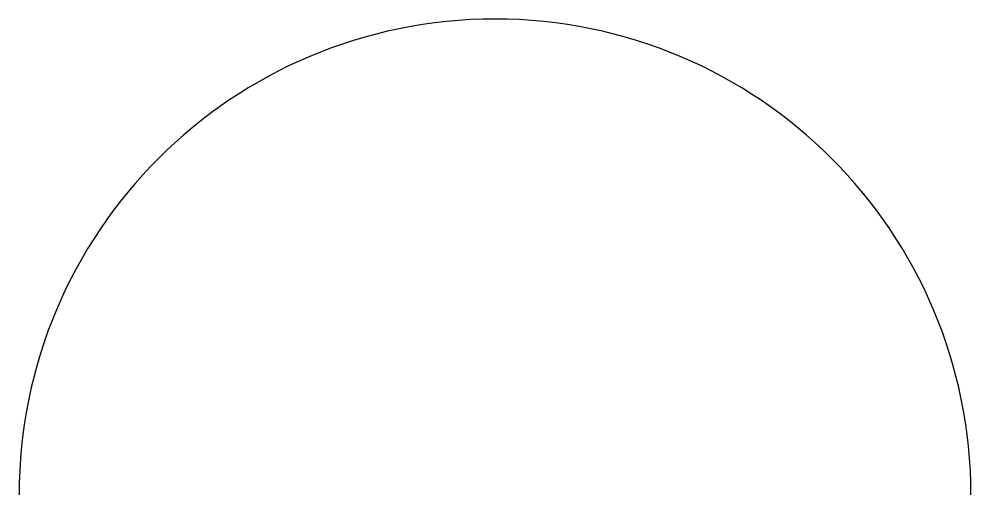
# Model space of a CAD drawing. Extents: x 74.83 to 78.58, y 178.39 to 180.27.
import ezdxf

# ---------------------------------------------------------------- set-up
doc = ezdxf.new("R2010")
doc.units = 0
doc.header["$LTSCALE"] = 10
doc.layers.add('DIMENSION', color=7, linetype='CONTINUOUS')

msp = doc.modelspace()

# ---------------------------------------------------------------- linework, layer by layer
at = {"layer": 'DIMENSION', "color": 0, "linetype": 'CONTINUOUS'}
msp.add_arc((76.7048, 178.3946), 1.875, 0, 180, dxfattribs=at)

doc.saveas('drawing.dxf')
